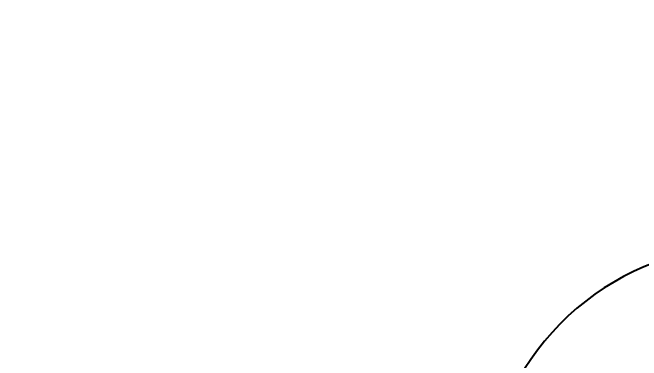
# Model space of a CAD drawing. Header units: millimetres. Extents: x 5828 to 6704, y 123 to 421.
# Drawn here: x 6546.62 to 6573.6, y 339.35 to 354.29 of the extents above; entities that cross this region are included whole.
import ezdxf

# ---------------------------------------------------------------- set-up
doc = ezdxf.new("R2010")
doc.units = ezdxf.units.MM
doc.layers.add('尺寸标注', color=7, linetype='Continuous')
doc.layers.add('运动范围', color=7, linetype='Continuous')
doc.styles.add('微软雅黑', font='msyh.ttc', dxfattribs={"height": 1.5})
doc.dimstyles.new('尺寸标注_1_20比例', dxfattribs={"dimtxt": 1.5, "dimasz": 1.25, "dimexe": 0.5, "dimexo": 0.4, "dimgap": 0.5, "dimtad": 1, "dimdec": 1, "dimlfac": 20, "dimdsep": 46, "dimtxsty": '微软雅黑', "dimcen": 0.09, "dimadec": 0, "dimazin": 0, "dimtp": 0.01, "dimtm": 0.01, "dimtfac": 1, "dimtdec": 1, "dimtofl": 0, "dimtmove": 0, "dimatfit": 3, "dimfxl": 1, "dimtolj": 1, "dimarcsym": 0})

# ---------------------------------------------------------------- blocks, each defined once
blk = doc.blocks.new('*D1121')
at = {"layer": 'Defpoints', "color": 0}
for p in [(6578.126, 376.864), (6520.522, 313.019), (6575.72, 313.019)]:
    blk.add_point(p, dxfattribs=at)
at = {"layer": '尺寸标注', "color": 0, "lineweight": -2}
for p, q in [((6577.726, 376.864), (6520.022, 376.864)), ((6520.522, 375.614), (6520.522, 314.269)), ((6575.32, 313.019), (6520.022, 313.019))]:
    blk.add_line(p, q, dxfattribs=at)
at = {"layer": '尺寸标注', "color": 0}
for points in [[(6520.73, 375.614), (6520.313, 375.614), (6520.522, 376.864)], [(6520.313, 314.269), (6520.73, 314.269), (6520.522, 313.019)]]:
    blk.add_solid(points, dxfattribs=at)
at = {"layer": '尺寸标注', "color": 0, "insert": (6519.242, 344.941), "char_height": 1.5, "attachment_point": 5, "rotation": 90, "style": '微软雅黑'}
blk.add_mtext('\\A1;1276.9', dxfattribs=at)
blk = doc.blocks.new('*D1122')
at = {"layer": 'Defpoints', "color": 0}
for p in [(6578.126, 376.864), (6512.573, 295.837), (6562.039, 295.837)]:
    blk.add_point(p, dxfattribs=at)
at = {"layer": '尺寸标注', "color": 0, "lineweight": -2}
for p, q in [((6577.726, 376.864), (6512.073, 376.864)), ((6512.573, 375.614), (6512.573, 297.087)), ((6561.639, 295.837), (6512.073, 295.837))]:
    blk.add_line(p, q, dxfattribs=at)
at = {"layer": '尺寸标注', "color": 0}
for points in [[(6512.781, 375.614), (6512.365, 375.614), (6512.573, 376.864)], [(6512.365, 297.087), (6512.781, 297.087), (6512.573, 295.837)]]:
    blk.add_solid(points, dxfattribs=at)
at = {"layer": '尺寸标注', "color": 0, "insert": (6511.293, 337.148), "char_height": 1.5, "attachment_point": 5, "rotation": 90, "style": '微软雅黑'}
blk.add_mtext('\\A1;1620.5', dxfattribs=at)

msp = doc.modelspace()

# ---------------------------------------------------------------- linework, layer by layer
at = {"layer": '运动范围', "color": 7, "linetype": 'Continuous'}
for radius, start, end in [(43.845, 350, 224.94335), (11.2553, 57.10379, 292.1039)]:
    msp.add_arc((6578.1257, 333.0187), radius, start, end, dxfattribs=at)

# ---------------------------------------------------------------- dimensions: what is measured, and where the dimension line sits
at = {"layer": '尺寸标注'}
dim = msp.add_linear_dim(base=(6512.573, 295.837), p1=(6578.1257, 376.8637), p2=(6562.039, 295.837), angle=90, dimstyle='尺寸标注_1_20比例', dxfattribs=at)
dim.commit()
dim.dimension.update_dxf_attribs({"geometry": '*D1122', "text_midpoint": (6512.573, 337.1476), "dimtype": 160})
dim = msp.add_linear_dim(base=(6520.5215, 313.0187), p1=(6578.1257, 376.8637), p2=(6575.7198, 313.0187), angle=90, dimstyle='尺寸标注_1_20比例', dxfattribs=at)
dim.commit()
dim.dimension.update_dxf_attribs({"geometry": '*D1121', "text_midpoint": (6519.2425, 344.9412)})

doc.saveas('drawing.dxf')
